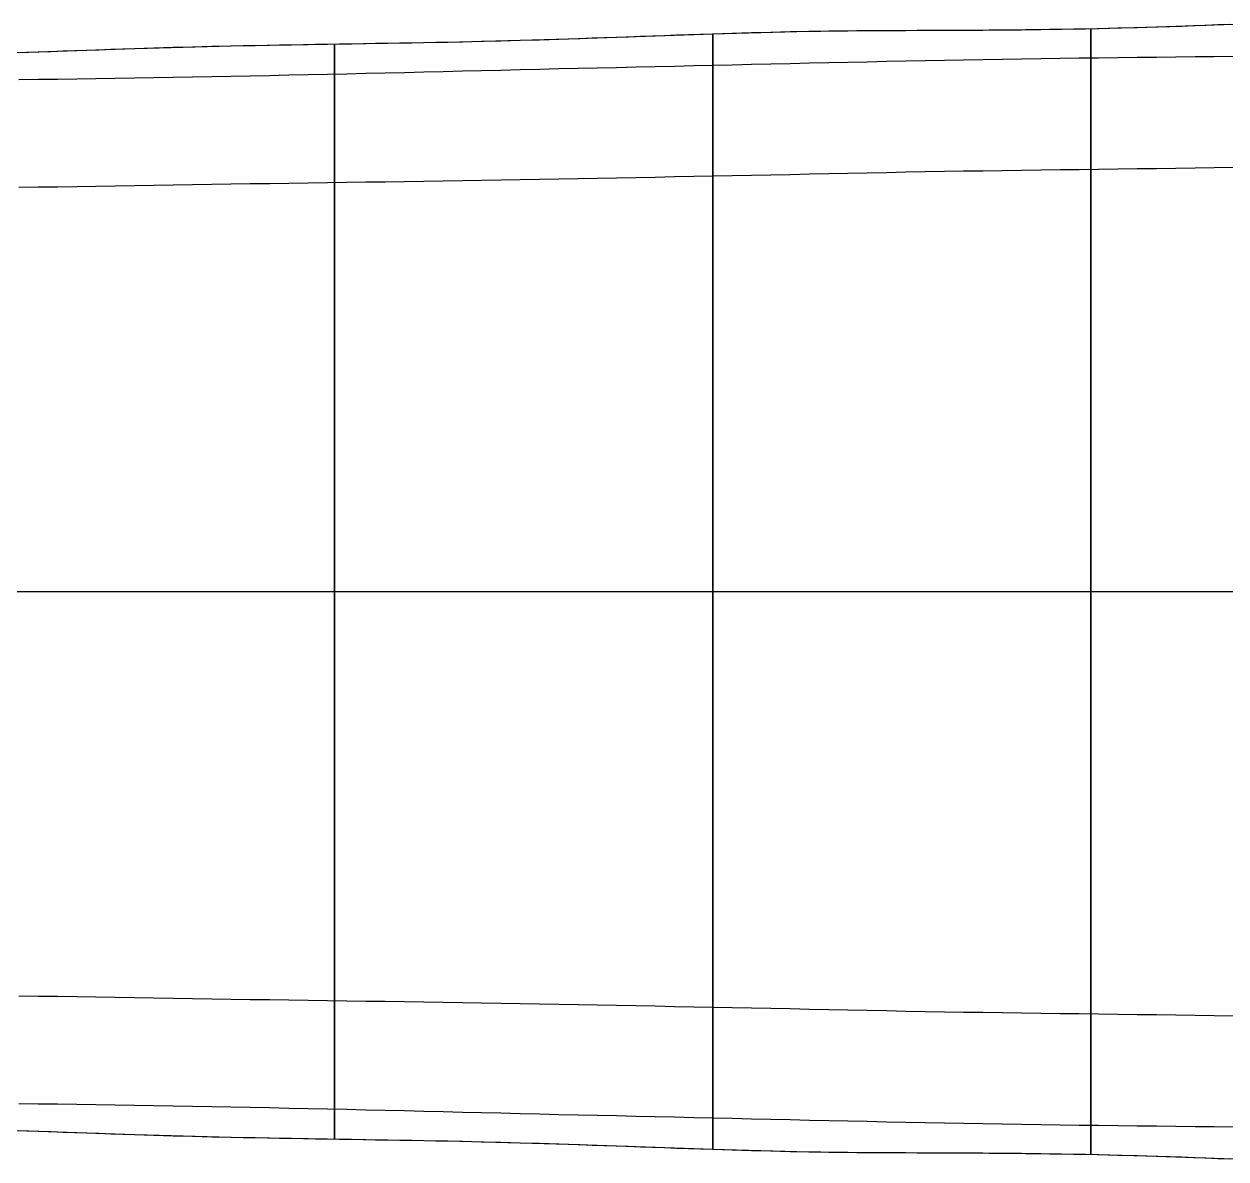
# Model space of a CAD drawing. Header units: millimetres. Extents: x 0 to 1780, y 0 to 425.
# Drawn here: x 445 to 890, y 2.4 to 422.6 of the extents above; entities that cross this region are included whole.
import ezdxf

# ---------------------------------------------------------------- set-up
doc = ezdxf.new("R2010")
doc.units = ezdxf.units.MM
for name, color, linetype in [('HULL_LONGITUDINAL_LINES', 7, 'Continuous'), ('HULL_SHEER', 3, 'Continuous'), ('HULL_STATION_LINES', 8, 'Continuous'), ('HULL_WATERLINES', 4, 'Continuous'), ('REFERENCE_CENTERLINE', 6, 'Continuous')]:
    doc.layers.add(name, color=color, linetype=linetype)

msp = doc.modelspace()

# ---------------------------------------------------------------- linework, layer by layer
at = {"layer": 'HULL_LONGITUDINAL_LINES'}
for points in [[(443.09, 412.1, 89.73), (450.23, 412.35, 89.73), (457.37, 412.6, 89.73), (464.51, 412.85, 89.73), (471.64, 413.11, 89.73), (478.78, 413.36, 89.73), (485.92, 413.6, 89.73), (493.06, 413.82, 89.73), (500.2, 414.03, 89.73), (507.34, 414.23, 89.73), (514.48, 414.4, 89.73), (521.61, 414.56, 89.73), (528.75, 414.7, 89.73), (535.89, 414.84, 89.73), (543.03, 414.97, 89.73), (550.17, 415.09, 89.73), (557.31, 415.21, 89.73), (564.45, 415.33, 89.73), (571.58, 415.45, 89.73), (578.72, 415.57, 89.73), (585.86, 415.69, 89.73), (593, 415.82, 89.73), (600.14, 415.95, 89.73), (607.28, 416.1, 89.73), (614.42, 416.26, 89.73), (621.55, 416.44, 89.73), (628.69, 416.63, 89.73), (635.83, 416.85, 89.73), (642.97, 417.07, 89.73), (650.11, 417.31, 89.73), (657.25, 417.56, 89.73), (664.39, 417.81, 89.73), (671.52, 418.06, 89.73), (678.66, 418.31, 89.73), (685.8, 418.56, 89.73), (692.94, 418.8, 89.73), (700.08, 419.04, 89.73), (707.22, 419.26, 89.73), (714.36, 419.47, 89.73), (721.49, 419.66, 89.73), (728.63, 419.83, 89.73), (735.77, 419.97, 89.73), (742.91, 420.08, 89.73), (750.05, 420.18, 89.73), (757.19, 420.25, 89.73), (764.33, 420.29, 89.73), (771.46, 420.31, 89.73), (778.6, 420.34, 89.73), (785.74, 420.37, 89.73), (792.88, 420.39, 89.73), (800.02, 420.42, 89.73), (807.16, 420.48, 89.73), (814.3, 420.56, 89.73), (821.43, 420.66, 89.73), (828.57, 420.77, 89.72), (835.71, 420.88, 89.72), (842.85, 421.02, 89.71), (849.99, 421.18, 89.71), (857.13, 421.37, 89.69), (864.27, 421.6, 89.68), (871.4, 421.84, 89.67), (878.54, 422.11, 89.66), (885.68, 422.4, 89.65), (892.82, 422.65, 89.64)], [(443.09, 412.1, 139.49), (450.23, 412.35, 139.49), (457.37, 412.6, 139.49), (464.51, 412.85, 139.49), (471.64, 413.11, 139.49), (478.78, 413.36, 139.49), (485.92, 413.6, 139.49), (493.06, 413.82, 139.49), (500.2, 414.03, 139.49), (507.34, 414.23, 139.49), (514.48, 414.4, 139.49), (521.61, 414.56, 139.49), (528.75, 414.7, 139.49), (535.89, 414.84, 139.49), (543.03, 414.97, 139.49), (550.17, 415.09, 139.49), (557.31, 415.21, 139.49), (564.45, 415.33, 139.49), (571.58, 415.45, 139.49), (578.72, 415.57, 139.49), (585.86, 415.69, 139.49), (593, 415.82, 139.49), (600.14, 415.95, 139.49), (607.28, 416.1, 139.49), (614.42, 416.26, 139.49), (621.55, 416.44, 139.49), (628.69, 416.63, 139.49), (635.83, 416.85, 139.49), (642.97, 417.07, 139.49), (650.11, 417.31, 139.49), (657.25, 417.56, 139.49), (664.39, 417.81, 139.49), (671.52, 418.06, 139.49), (678.66, 418.31, 139.49), (685.8, 418.56, 139.49), (692.94, 418.8, 139.49), (700.08, 419.04, 139.49), (707.22, 419.26, 139.49), (714.36, 419.47, 139.49), (721.49, 419.66, 139.49), (728.63, 419.83, 139.49), (735.77, 419.97, 139.49), (742.91, 420.08, 139.49), (750.05, 420.18, 139.49), (757.19, 420.25, 139.49), (764.33, 420.29, 139.49), (771.46, 420.31, 139.49), (778.6, 420.34, 139.49), (785.74, 420.37, 139.49), (792.88, 420.39, 139.49), (800.02, 420.42, 139.49), (807.16, 420.48, 139.49), (814.3, 420.56, 139.49), (821.43, 420.66, 139.48), (828.57, 420.77, 139.48), (835.71, 420.88, 139.48), (842.85, 421.02, 139.48), (849.99, 421.18, 139.47), (857.13, 421.37, 139.47), (864.27, 421.6, 139.46), (871.4, 421.84, 139.45), (878.54, 422.11, 139.45), (885.68, 422.4, 139.44), (892.82, 422.65, 139.44)], [(443.09, 412.1, 189.24), (450.23, 412.35, 189.24), (457.37, 412.6, 189.24), (464.51, 412.85, 189.24), (471.64, 413.11, 189.24), (478.78, 413.36, 189.24), (485.92, 413.6, 189.24), (493.06, 413.82, 189.24), (500.2, 414.03, 189.24), (507.34, 414.23, 189.24), (514.48, 414.4, 189.24), (521.61, 414.56, 189.24), (528.75, 414.7, 189.24), (535.89, 414.84, 189.24), (543.03, 414.97, 189.24), (550.17, 415.09, 189.24), (557.31, 415.21, 189.24), (564.45, 415.33, 189.24), (571.58, 415.45, 189.24), (578.72, 415.57, 189.24), (585.86, 415.69, 189.24), (593, 415.82, 189.24), (600.14, 415.95, 189.24), (607.28, 416.1, 189.24), (614.42, 416.26, 189.24), (621.55, 416.44, 189.24), (628.69, 416.63, 189.24), (635.83, 416.85, 189.24), (642.97, 417.07, 189.24), (650.11, 417.31, 189.24), (657.25, 417.56, 189.24), (664.39, 417.81, 189.24), (671.52, 418.06, 189.24), (678.66, 418.31, 189.24), (685.8, 418.56, 189.24), (692.94, 418.8, 189.24), (700.08, 419.04, 189.24), (707.22, 419.26, 189.24), (714.36, 419.47, 189.24), (721.49, 419.66, 189.24), (728.63, 419.83, 189.24), (735.77, 419.97, 189.24), (742.91, 420.08, 189.24), (750.05, 420.18, 189.24), (757.19, 420.25, 189.24), (764.33, 420.29, 189.24), (771.46, 420.31, 189.24), (778.6, 420.34, 189.24), (785.74, 420.37, 189.24), (792.88, 420.39, 189.24), (800.02, 420.42, 189.24), (807.16, 420.48, 189.24), (814.3, 420.56, 189.24), (821.43, 420.66, 189.24), (828.57, 420.77, 189.24), (835.71, 420.88, 189.24), (842.85, 421.02, 189.24), (849.99, 421.18, 189.24), (857.13, 421.37, 189.24), (864.27, 421.6, 189.24), (871.4, 421.84, 189.24), (878.54, 422.11, 189.24), (885.68, 422.4, 189.24), (892.82, 422.65, 189.24)], [(443.09, 402.09, 49.93), (450.23, 402.18, 49.93), (457.37, 402.28, 49.93), (464.51, 402.39, 49.93), (471.64, 402.5, 49.93), (478.78, 402.62, 49.93), (485.92, 402.74, 49.93), (493.06, 402.86, 49.93), (500.2, 402.99, 49.93), (507.34, 403.11, 49.93), (514.48, 403.24, 49.93), (521.61, 403.37, 49.93), (528.75, 403.5, 49.93), (535.89, 403.64, 49.93), (543.03, 403.78, 49.93), (550.17, 403.93, 49.93), (557.31, 404.09, 49.93), (564.45, 404.25, 49.93), (571.58, 404.41, 49.93), (578.72, 404.58, 49.93), (585.86, 404.75, 49.93), (593, 404.92, 49.93), (600.14, 405.1, 49.93), (607.28, 405.27, 49.93), (614.42, 405.44, 49.93), (621.55, 405.61, 49.93), (628.69, 405.78, 49.93), (635.83, 405.95, 49.93), (642.97, 406.12, 49.93), (650.11, 406.28, 49.93), (657.25, 406.44, 49.93), (664.39, 406.6, 49.93), (671.52, 406.76, 49.93), (678.66, 406.92, 49.93), (685.8, 407.08, 49.93), (692.94, 407.24, 49.93), (700.08, 407.4, 49.93), (707.22, 407.57, 49.93), (714.36, 407.73, 49.93), (721.49, 407.9, 49.93), (728.63, 408.07, 49.93), (735.77, 408.23, 49.93), (742.91, 408.39, 49.93), (750.05, 408.55, 49.93), (757.19, 408.71, 49.93), (764.33, 408.86, 49.93), (771.46, 409, 49.93), (778.6, 409.14, 49.93), (785.74, 409.27, 49.93), (792.88, 409.4, 49.93), (800.02, 409.52, 49.93), (807.16, 409.64, 49.93), (814.3, 409.75, 49.92), (821.43, 409.86, 49.92), (828.57, 409.97, 49.91), (835.71, 410.07, 49.91), (842.85, 410.17, 49.9), (849.99, 410.26, 49.89), (857.13, 410.35, 49.88), (864.27, 410.43, 49.86), (871.4, 410.51, 49.84), (878.54, 410.58, 49.83), (885.68, 410.65, 49.81), (892.82, 410.73, 49.81)], [(443.09, 362.21, 20.08), (450.23, 362.3, 20.08), (457.37, 362.4, 20.08), (464.51, 362.5, 20.08), (471.64, 362.6, 20.08), (478.78, 362.72, 20.08), (485.92, 362.83, 20.08), (493.06, 362.95, 20.08), (500.2, 363.07, 20.08), (507.34, 363.19, 20.08), (514.48, 363.31, 20.08), (521.61, 363.42, 20.08), (528.75, 363.54, 20.08), (535.89, 363.65, 20.08), (543.03, 363.75, 20.08), (550.17, 363.85, 20.08), (557.31, 363.96, 20.08), (564.45, 364.06, 20.08), (571.58, 364.16, 20.08), (578.72, 364.27, 20.08), (585.86, 364.38, 20.08), (593, 364.49, 20.08), (600.14, 364.6, 20.08), (607.28, 364.72, 20.08), (614.42, 364.84, 20.08), (621.55, 364.97, 20.08), (628.69, 365.09, 20.08), (635.83, 365.22, 20.08), (642.97, 365.35, 20.08), (650.11, 365.48, 20.08), (657.25, 365.6, 20.08), (664.39, 365.73, 20.08), (671.52, 365.86, 20.08), (678.66, 365.99, 20.08), (685.8, 366.13, 20.08), (692.94, 366.26, 20.08), (700.08, 366.4, 20.08), (707.22, 366.54, 20.08), (714.36, 366.69, 20.08), (721.49, 366.83, 20.08), (728.63, 366.98, 20.08), (735.77, 367.13, 20.08), (742.91, 367.28, 20.08), (750.05, 367.43, 20.08), (757.19, 367.57, 20.08), (764.33, 367.71, 20.08), (771.46, 367.86, 20.08), (778.6, 367.99, 20.08), (785.74, 368.11, 20.08), (792.88, 368.23, 20.08), (800.02, 368.34, 20.08), (807.16, 368.44, 20.07), (814.3, 368.55, 20.07), (821.43, 368.64, 20.06), (828.57, 368.74, 20.06), (835.71, 368.83, 20.05), (842.85, 368.92, 20.04), (849.99, 369.01, 20.03), (857.13, 369.09, 20.01), (864.27, 369.17, 19.99), (871.4, 369.25, 19.97), (878.54, 369.35, 19.95), (885.68, 369.46, 19.94), (892.82, 369.59, 19.93)], [(443.09, 62.79, 20.08), (450.23, 62.7, 20.08), (457.37, 62.6, 20.08), (464.51, 62.5, 20.08), (471.64, 62.4, 20.08), (478.78, 62.28, 20.08), (485.92, 62.17, 20.08), (493.06, 62.05, 20.08), (500.2, 61.93, 20.08), (507.34, 61.81, 20.08), (514.48, 61.69, 20.08), (521.61, 61.58, 20.08), (528.75, 61.46, 20.08), (535.89, 61.35, 20.08), (543.03, 61.25, 20.08), (550.17, 61.15, 20.08), (557.31, 61.04, 20.08), (564.45, 60.94, 20.08), (571.58, 60.84, 20.08), (578.72, 60.73, 20.08), (585.86, 60.62, 20.08), (593, 60.51, 20.08), (600.14, 60.4, 20.08), (607.28, 60.28, 20.08), (614.42, 60.16, 20.08), (621.55, 60.03, 20.08), (628.69, 59.91, 20.08), (635.83, 59.78, 20.08), (642.97, 59.65, 20.08), (650.11, 59.52, 20.08), (657.25, 59.4, 20.08), (664.39, 59.27, 20.08), (671.52, 59.14, 20.08), (678.66, 59.01, 20.08), (685.8, 58.87, 20.08), (692.94, 58.74, 20.08), (700.08, 58.6, 20.08), (707.22, 58.46, 20.08), (714.36, 58.31, 20.08), (721.49, 58.17, 20.08), (728.63, 58.02, 20.08), (735.77, 57.87, 20.08), (742.91, 57.72, 20.08), (750.05, 57.57, 20.08), (757.19, 57.43, 20.08), (764.33, 57.29, 20.08), (771.46, 57.14, 20.08), (778.6, 57.01, 20.08), (785.74, 56.89, 20.08), (792.88, 56.77, 20.08), (800.02, 56.66, 20.08), (807.16, 56.56, 20.07), (814.3, 56.45, 20.07), (821.43, 56.36, 20.06), (828.57, 56.26, 20.06), (835.71, 56.17, 20.05), (842.85, 56.08, 20.04), (849.99, 55.99, 20.03), (857.13, 55.91, 20.01), (864.27, 55.83, 19.99), (871.4, 55.75, 19.97), (878.54, 55.65, 19.95), (885.68, 55.54, 19.94), (892.82, 55.41, 19.93)], [(443.09, 22.91, 49.93), (450.23, 22.82, 49.93), (457.37, 22.72, 49.93), (464.51, 22.61, 49.93), (471.64, 22.5, 49.93), (478.78, 22.38, 49.93), (485.92, 22.26, 49.93), (493.06, 22.14, 49.93), (500.2, 22.01, 49.93), (507.34, 21.89, 49.93), (514.48, 21.76, 49.93), (521.61, 21.63, 49.93), (528.75, 21.5, 49.93), (535.89, 21.36, 49.93), (543.03, 21.22, 49.93), (550.17, 21.07, 49.93), (557.31, 20.91, 49.93), (564.45, 20.75, 49.93), (571.58, 20.59, 49.93), (578.72, 20.42, 49.93), (585.86, 20.25, 49.93), (593, 20.08, 49.93), (600.14, 19.9, 49.93), (607.28, 19.73, 49.93), (614.42, 19.56, 49.93), (621.55, 19.39, 49.93), (628.69, 19.22, 49.93), (635.83, 19.05, 49.93), (642.97, 18.88, 49.93), (650.11, 18.72, 49.93), (657.25, 18.56, 49.93), (664.39, 18.4, 49.93), (671.52, 18.24, 49.93), (678.66, 18.08, 49.93), (685.8, 17.92, 49.93), (692.94, 17.76, 49.93), (700.08, 17.6, 49.93), (707.22, 17.43, 49.93), (714.36, 17.27, 49.93), (721.49, 17.1, 49.93), (728.63, 16.93, 49.93), (735.77, 16.77, 49.93), (742.91, 16.61, 49.93), (750.05, 16.45, 49.93), (757.19, 16.29, 49.93), (764.33, 16.14, 49.93), (771.46, 16, 49.93), (778.6, 15.86, 49.93), (785.74, 15.73, 49.93), (792.88, 15.6, 49.93), (800.02, 15.48, 49.93), (807.16, 15.36, 49.93), (814.3, 15.25, 49.92), (821.43, 15.14, 49.92), (828.57, 15.03, 49.91), (835.71, 14.93, 49.91), (842.85, 14.83, 49.9), (849.99, 14.74, 49.89), (857.13, 14.65, 49.88), (864.27, 14.57, 49.86), (871.4, 14.49, 49.84), (878.54, 14.42, 49.83), (885.68, 14.35, 49.81), (892.82, 14.27, 49.81)], [(443.09, 12.9, 89.73), (450.23, 12.65, 89.73), (457.37, 12.4, 89.73), (464.51, 12.15, 89.73), (471.64, 11.89, 89.73), (478.78, 11.64, 89.73), (485.92, 11.4, 89.73), (493.06, 11.18, 89.73), (500.2, 10.97, 89.73), (507.34, 10.77, 89.73), (514.48, 10.6, 89.73), (521.61, 10.44, 89.73), (528.75, 10.3, 89.73), (535.89, 10.16, 89.73), (543.03, 10.03, 89.73), (550.17, 9.91, 89.73), (557.31, 9.79, 89.73), (564.45, 9.67, 89.73), (571.58, 9.55, 89.73), (578.72, 9.43, 89.73), (585.86, 9.31, 89.73), (593, 9.18, 89.73), (600.14, 9.05, 89.73), (607.28, 8.9, 89.73), (614.42, 8.74, 89.73), (621.55, 8.56, 89.73), (628.69, 8.37, 89.73), (635.83, 8.15, 89.73), (642.97, 7.93, 89.73), (650.11, 7.69, 89.73), (657.25, 7.44, 89.73), (664.39, 7.19, 89.73), (671.52, 6.94, 89.73), (678.66, 6.69, 89.73), (685.8, 6.44, 89.73), (692.94, 6.2, 89.73), (700.08, 5.96, 89.73), (707.22, 5.74, 89.73), (714.36, 5.53, 89.73), (721.49, 5.34, 89.73), (728.63, 5.17, 89.73), (735.77, 5.03, 89.73), (742.91, 4.92, 89.73), (750.05, 4.82, 89.73), (757.19, 4.75, 89.73), (764.33, 4.71, 89.73), (771.46, 4.69, 89.73), (778.6, 4.66, 89.73), (785.74, 4.63, 89.73), (792.88, 4.61, 89.73), (800.02, 4.58, 89.73), (807.16, 4.52, 89.73), (814.3, 4.44, 89.73), (821.43, 4.34, 89.73), (828.57, 4.23, 89.72), (835.71, 4.12, 89.72), (842.85, 3.98, 89.71), (849.99, 3.82, 89.71), (857.13, 3.63, 89.69), (864.27, 3.4, 89.68), (871.4, 3.16, 89.67), (878.54, 2.89, 89.66), (885.68, 2.6, 89.65), (892.82, 2.35, 89.64)], [(443.09, 12.9, 139.49), (450.23, 12.65, 139.49), (457.37, 12.4, 139.49), (464.51, 12.15, 139.49), (471.64, 11.89, 139.49), (478.78, 11.64, 139.49), (485.92, 11.4, 139.49), (493.06, 11.18, 139.49), (500.2, 10.97, 139.49), (507.34, 10.77, 139.49), (514.48, 10.6, 139.49), (521.61, 10.44, 139.49), (528.75, 10.3, 139.49), (535.89, 10.16, 139.49), (543.03, 10.03, 139.49), (550.17, 9.91, 139.49), (557.31, 9.79, 139.49), (564.45, 9.67, 139.49), (571.58, 9.55, 139.49), (578.72, 9.43, 139.49), (585.86, 9.31, 139.49), (593, 9.18, 139.49), (600.14, 9.05, 139.49), (607.28, 8.9, 139.49), (614.42, 8.74, 139.49), (621.55, 8.56, 139.49), (628.69, 8.37, 139.49), (635.83, 8.15, 139.49), (642.97, 7.93, 139.49), (650.11, 7.69, 139.49), (657.25, 7.44, 139.49), (664.39, 7.19, 139.49), (671.52, 6.94, 139.49), (678.66, 6.69, 139.49), (685.8, 6.44, 139.49), (692.94, 6.2, 139.49), (700.08, 5.96, 139.49), (707.22, 5.74, 139.49), (714.36, 5.53, 139.49), (721.49, 5.34, 139.49), (728.63, 5.17, 139.49), (735.77, 5.03, 139.49), (742.91, 4.92, 139.49), (750.05, 4.82, 139.49), (757.19, 4.75, 139.49), (764.33, 4.71, 139.49), (771.46, 4.69, 139.49), (778.6, 4.66, 139.49), (785.74, 4.63, 139.49), (792.88, 4.61, 139.49), (800.02, 4.58, 139.49), (807.16, 4.52, 139.49), (814.3, 4.44, 139.49), (821.43, 4.34, 139.48), (828.57, 4.23, 139.48), (835.71, 4.12, 139.48), (842.85, 3.98, 139.48), (849.99, 3.82, 139.47), (857.13, 3.63, 139.47), (864.27, 3.4, 139.46), (871.4, 3.16, 139.45), (878.54, 2.89, 139.45), (885.68, 2.6, 139.44), (892.82, 2.35, 139.44)], [(443.09, 12.9, 189.24), (450.23, 12.65, 189.24), (457.37, 12.4, 189.24), (464.51, 12.15, 189.24), (471.64, 11.89, 189.24), (478.78, 11.64, 189.24), (485.92, 11.4, 189.24), (493.06, 11.18, 189.24), (500.2, 10.97, 189.24), (507.34, 10.77, 189.24), (514.48, 10.6, 189.24), (521.61, 10.44, 189.24), (528.75, 10.3, 189.24), (535.89, 10.16, 189.24), (543.03, 10.03, 189.24), (550.17, 9.91, 189.24), (557.31, 9.79, 189.24), (564.45, 9.67, 189.24), (571.58, 9.55, 189.24), (578.72, 9.43, 189.24), (585.86, 9.31, 189.24), (593, 9.18, 189.24), (600.14, 9.05, 189.24), (607.28, 8.9, 189.24), (614.42, 8.74, 189.24), (621.55, 8.56, 189.24), (628.69, 8.37, 189.24), (635.83, 8.15, 189.24), (642.97, 7.93, 189.24), (650.11, 7.69, 189.24), (657.25, 7.44, 189.24), (664.39, 7.19, 189.24), (671.52, 6.94, 189.24), (678.66, 6.69, 189.24), (685.8, 6.44, 189.24), (692.94, 6.2, 189.24), (700.08, 5.96, 189.24), (707.22, 5.74, 189.24), (714.36, 5.53, 189.24), (721.49, 5.34, 189.24), (728.63, 5.17, 189.24), (735.77, 5.03, 189.24), (742.91, 4.92, 189.24), (750.05, 4.82, 189.24), (757.19, 4.75, 189.24), (764.33, 4.71, 189.24), (771.46, 4.69, 189.24), (778.6, 4.66, 189.24), (785.74, 4.63, 189.24), (792.88, 4.61, 189.24), (800.02, 4.58, 189.24), (807.16, 4.52, 189.24), (814.3, 4.44, 189.24), (821.43, 4.34, 189.24), (828.57, 4.23, 189.24), (835.71, 4.12, 189.24), (842.85, 3.98, 189.24), (849.99, 3.82, 189.24), (857.13, 3.63, 189.24), (864.27, 3.4, 189.24), (871.4, 3.16, 189.24), (878.54, 2.89, 189.24), (885.68, 2.6, 189.24), (892.82, 2.35, 189.24)]]:
    msp.add_polyline3d(points, dxfattribs=at)
at = {"layer": 'HULL_SHEER'}
for points in [[(443.09, 412.1, 199.19), (450.23, 412.35, 199.19), (457.37, 412.6, 199.19), (464.51, 412.85, 199.19), (471.64, 413.11, 199.19), (478.78, 413.36, 199.19), (485.92, 413.6, 199.19), (493.06, 413.82, 199.19), (500.2, 414.03, 199.19), (507.34, 414.23, 199.19), (514.48, 414.4, 199.19), (521.61, 414.56, 199.19), (528.75, 414.7, 199.19), (535.89, 414.84, 199.19), (543.03, 414.97, 199.19), (550.17, 415.09, 199.19), (557.31, 415.21, 199.19), (564.45, 415.33, 199.19), (571.58, 415.45, 199.19), (578.72, 415.57, 199.19), (585.86, 415.69, 199.19), (593, 415.82, 199.19), (600.14, 415.95, 199.19), (607.28, 416.1, 199.19), (614.42, 416.26, 199.19), (621.55, 416.44, 199.19), (628.69, 416.63, 199.19), (635.83, 416.85, 199.19), (642.97, 417.07, 199.19), (650.11, 417.31, 199.19), (657.25, 417.56, 199.19), (664.39, 417.81, 199.19), (671.52, 418.06, 199.19), (678.66, 418.31, 199.19), (685.8, 418.56, 199.19), (692.94, 418.8, 199.19), (700.08, 419.04, 199.19), (707.22, 419.26, 199.19), (714.36, 419.47, 199.19), (721.49, 419.66, 199.19), (728.63, 419.83, 199.19), (735.77, 419.97, 199.19), (742.91, 420.08, 199.19), (750.05, 420.18, 199.19), (757.19, 420.25, 199.19), (764.33, 420.29, 199.19), (771.46, 420.31, 199.19), (778.6, 420.34, 199.19), (785.74, 420.37, 199.19), (792.88, 420.39, 199.19), (800.02, 420.42, 199.19), (807.16, 420.48, 199.19), (814.3, 420.56, 199.19), (821.43, 420.66, 199.19), (828.57, 420.77, 199.19), (835.71, 420.88, 199.19), (842.85, 421.02, 199.19), (849.99, 421.18, 199.19), (857.13, 421.37, 199.19), (864.27, 421.6, 199.19), (871.4, 421.84, 199.19), (878.54, 422.11, 199.19), (885.68, 422.4, 199.19), (892.82, 422.65, 199.19)], [(443.09, 12.9, 199.19), (450.23, 12.65, 199.19), (457.37, 12.4, 199.19), (464.51, 12.15, 199.19), (471.64, 11.89, 199.19), (478.78, 11.64, 199.19), (485.92, 11.4, 199.19), (493.06, 11.18, 199.19), (500.2, 10.97, 199.19), (507.34, 10.77, 199.19), (514.48, 10.6, 199.19), (521.61, 10.44, 199.19), (528.75, 10.3, 199.19), (535.89, 10.16, 199.19), (543.03, 10.03, 199.19), (550.17, 9.91, 199.19), (557.31, 9.79, 199.19), (564.45, 9.67, 199.19), (571.58, 9.55, 199.19), (578.72, 9.43, 199.19), (585.86, 9.31, 199.19), (593, 9.18, 199.19), (600.14, 9.05, 199.19), (607.28, 8.9, 199.19), (614.42, 8.74, 199.19), (621.55, 8.56, 199.19), (628.69, 8.37, 199.19), (635.83, 8.15, 199.19), (642.97, 7.93, 199.19), (650.11, 7.69, 199.19), (657.25, 7.44, 199.19), (664.39, 7.19, 199.19), (671.52, 6.94, 199.19), (678.66, 6.69, 199.19), (685.8, 6.44, 199.19), (692.94, 6.2, 199.19), (700.08, 5.96, 199.19), (707.22, 5.74, 199.19), (714.36, 5.53, 199.19), (721.49, 5.34, 199.19), (728.63, 5.17, 199.19), (735.77, 5.03, 199.19), (742.91, 4.92, 199.19), (750.05, 4.82, 199.19), (757.19, 4.75, 199.19), (764.33, 4.71, 199.19), (771.46, 4.69, 199.19), (778.6, 4.66, 199.19), (785.74, 4.63, 199.19), (792.88, 4.61, 199.19), (800.02, 4.58, 199.19), (807.16, 4.52, 199.19), (814.3, 4.44, 199.19), (821.43, 4.34, 199.19), (828.57, 4.23, 199.19), (835.71, 4.12, 199.19), (842.85, 3.98, 199.19), (849.99, 3.82, 199.19), (857.13, 3.63, 199.19), (864.27, 3.4, 199.19), (871.4, 3.16, 199.19), (878.54, 2.89, 199.19), (885.68, 2.6, 199.19), (892.82, 2.35, 199.19)]]:
    msp.add_polyline3d(points, dxfattribs=at)
at = {"layer": 'HULL_STATION_LINES'}
for points in [[(700, 212.59, 0.18), (700, 301.89, 4.8), (700, 325.15, 9.43), (700, 345.66, 14.06), (700, 362.97, 18.69), (700, 374.41, 23.32), (700, 382.38, 27.95), (700, 389.48, 32.57), (700, 395.36, 37.2), (700, 400.22, 41.83), (700, 404.49, 46.46), (700, 408.37, 51.09), (700, 412.03, 55.72), (700, 415.78, 60.34), (700, 419.04, 64.97), (700, 419.04, 69.6), (700, 419.04, 74.23), (700, 419.04, 78.86), (700, 419.04, 83.49), (700, 419.04, 88.11), (700, 419.04, 92.74), (700, 419.04, 97.37), (700, 419.04, 102), (700, 419.04, 106.63), (700, 419.04, 111.26), (700, 419.04, 115.88), (700, 419.04, 120.51), (700, 419.04, 125.14), (700, 419.04, 129.77), (700, 419.04, 134.4), (700, 419.04, 139.03), (700, 419.04, 143.65), (700, 419.04, 148.28), (700, 419.04, 152.91), (700, 419.04, 157.54), (700, 419.04, 162.17), (700, 419.04, 166.8), (700, 419.04, 171.42), (700, 419.04, 176.05), (700, 419.04, 180.68), (700, 419.04, 185.31), (700, 419.04, 189.94), (700, 419.04, 194.57), (700, 419.04, 199.19), (700, 5.96, 199.19), (700, 5.96, 194.57), (700, 5.96, 189.94), (700, 5.96, 185.31), (700, 5.96, 180.68), (700, 5.96, 176.05), (700, 5.96, 171.42), (700, 5.96, 166.8), (700, 5.96, 162.17), (700, 5.96, 157.54), (700, 5.96, 152.91), (700, 5.96, 148.28), (700, 5.96, 143.65), (700, 5.96, 139.03), (700, 5.96, 134.4), (700, 5.96, 129.77), (700, 5.96, 125.14), (700, 5.96, 120.51), (700, 5.96, 115.88), (700, 5.96, 111.26), (700, 5.96, 106.63), (700, 5.96, 102), (700, 5.96, 97.37), (700, 5.96, 92.74), (700, 5.96, 88.11), (700, 5.96, 83.49), (700, 5.96, 78.86), (700, 5.96, 74.23), (700, 5.96, 69.6), (700, 5.96, 64.97), (700, 9.22, 60.34), (700, 12.97, 55.72), (700, 16.63, 51.09), (700, 20.51, 46.46), (700, 24.78, 41.83), (700, 29.64, 37.2), (700, 35.52, 32.57), (700, 42.62, 27.95), (700, 50.59, 23.32), (700, 62.03, 18.69), (700, 79.34, 14.06), (700, 99.85, 9.43), (700, 123.11, 4.8), (700, 212.41, 0.18)], [(840, 212.58, 0.14), (840, 304.77, 4.77), (840, 326.86, 9.4), (840, 345.98, 14.03), (840, 365.74, 18.66), (840, 376.22, 23.29), (840, 385.13, 27.92), (840, 392.56, 32.54), (840, 398.24, 37.17), (840, 403.01, 41.8), (840, 407.25, 46.43), (840, 411.1, 51.06), (840, 414.78, 55.69), (840, 418.84, 60.32), (840, 420.96, 64.95), (840, 420.96, 69.58), (840, 420.96, 74.21), (840, 420.96, 78.84), (840, 420.96, 83.47), (840, 420.96, 88.09), (840, 420.96, 92.72), (840, 420.96, 97.35), (840, 420.96, 101.98), (840, 420.96, 106.61), (840, 420.96, 111.24), (840, 420.96, 115.87), (840, 420.96, 120.5), (840, 420.96, 125.13), (840, 420.96, 129.76), (840, 420.96, 134.39), (840, 420.96, 139.02), (840, 420.96, 143.64), (840, 420.96, 148.27), (840, 420.96, 152.9), (840, 420.96, 157.53), (840, 420.96, 162.16), (840, 420.96, 166.79), (840, 420.96, 171.42), (840, 420.96, 176.05), (840, 420.96, 180.68), (840, 420.96, 185.31), (840, 420.96, 189.94), (840, 420.96, 194.57), (840, 420.96, 199.19), (840, 4.04, 199.19), (840, 4.04, 194.57), (840, 4.04, 189.94), (840, 4.04, 185.31), (840, 4.04, 180.68), (840, 4.04, 176.05), (840, 4.04, 171.42), (840, 4.04, 166.79), (840, 4.04, 162.16), (840, 4.04, 157.53), (840, 4.04, 152.9), (840, 4.04, 148.27), (840, 4.04, 143.64), (840, 4.04, 139.02), (840, 4.04, 134.39), (840, 4.04, 129.76), (840, 4.04, 125.13), (840, 4.04, 120.5), (840, 4.04, 115.87), (840, 4.04, 111.24), (840, 4.04, 106.61), (840, 4.04, 101.98), (840, 4.04, 97.35), (840, 4.04, 92.72), (840, 4.04, 88.09), (840, 4.04, 83.47), (840, 4.04, 78.84), (840, 4.04, 74.21), (840, 4.04, 69.58), (840, 4.04, 64.95), (840, 6.16, 60.32), (840, 10.22, 55.69), (840, 13.9, 51.06), (840, 17.75, 46.43), (840, 21.99, 41.8), (840, 26.76, 37.17), (840, 32.44, 32.54), (840, 39.87, 27.92), (840, 48.78, 23.29), (840, 59.26, 18.66), (840, 79.02, 14.03), (840, 98.14, 9.4), (840, 120.23, 4.77), (840, 212.42, 0.14)], [(560, 212.59, 0.18), (560, 301.78, 4.8), (560, 321.4, 9.43), (560, 342.94, 14.06), (560, 360.96, 18.69), (560, 371.07, 23.32), (560, 379.99, 27.95), (560, 387.21, 32.57), (560, 392.59, 37.2), (560, 397.16, 41.83), (560, 401.29, 46.46), (560, 405.1, 51.09), (560, 408.71, 55.72), (560, 412.51, 60.34), (560, 415.26, 64.97), (560, 415.26, 69.6), (560, 415.26, 74.23), (560, 415.26, 78.86), (560, 415.26, 83.49), (560, 415.26, 88.11), (560, 415.26, 92.74), (560, 415.26, 97.37), (560, 415.26, 102), (560, 415.26, 106.63), (560, 415.26, 111.26), (560, 415.26, 115.88), (560, 415.26, 120.51), (560, 415.26, 125.14), (560, 415.26, 129.77), (560, 415.26, 134.4), (560, 415.26, 139.03), (560, 415.26, 143.65), (560, 415.26, 148.28), (560, 415.26, 152.91), (560, 415.26, 157.54), (560, 415.26, 162.17), (560, 415.26, 166.8), (560, 415.26, 171.42), (560, 415.26, 176.05), (560, 415.26, 180.68), (560, 415.26, 185.31), (560, 415.26, 189.94), (560, 415.26, 194.57), (560, 415.26, 199.19), (560, 9.74, 199.19), (560, 9.74, 194.57), (560, 9.74, 189.94), (560, 9.74, 185.31), (560, 9.74, 180.68), (560, 9.74, 176.05), (560, 9.74, 171.42), (560, 9.74, 166.8), (560, 9.74, 162.17), (560, 9.74, 157.54), (560, 9.74, 152.91), (560, 9.74, 148.28), (560, 9.74, 143.65), (560, 9.74, 139.03), (560, 9.74, 134.4), (560, 9.74, 129.77), (560, 9.74, 125.14), (560, 9.74, 120.51), (560, 9.74, 115.88), (560, 9.74, 111.26), (560, 9.74, 106.63), (560, 9.74, 102), (560, 9.74, 97.37), (560, 9.74, 92.74), (560, 9.74, 88.11), (560, 9.74, 83.49), (560, 9.74, 78.86), (560, 9.74, 74.23), (560, 9.74, 69.6), (560, 9.74, 64.97), (560, 12.49, 60.34), (560, 16.29, 55.72), (560, 19.9, 51.09), (560, 23.71, 46.46), (560, 27.84, 41.83), (560, 32.41, 37.2), (560, 37.79, 32.57), (560, 45.01, 27.95), (560, 53.93, 23.32), (560, 64.04, 18.69), (560, 82.06, 14.06), (560, 103.6, 9.43), (560, 123.22, 4.8), (560, 212.41, 0.18)]]:
    msp.add_polyline3d(points, close=True, dxfattribs=at)
at = {"layer": 'HULL_WATERLINES'}
for points in [[(441.53, 412.05, 74), (445.99, 412.2, 74), (450.44, 412.36, 74), (454.9, 412.52, 74), (459.35, 412.67, 74), (463.81, 412.83, 74), (468.26, 412.99, 74), (472.72, 413.14, 74), (477.17, 413.3, 74), (481.63, 413.45, 74), (486.08, 413.6, 74), (490.54, 413.74, 74), (494.99, 413.88, 74), (499.45, 414.01, 74), (503.9, 414.13, 74), (508.36, 414.25, 74), (512.81, 414.36, 74), (517.27, 414.46, 74), (521.72, 414.56, 74), (526.18, 414.65, 74), (530.63, 414.74, 74), (535.09, 414.83, 74), (539.54, 414.91, 74), (544, 414.98, 74), (548.45, 415.06, 74), (552.91, 415.14, 74), (557.36, 415.21, 74), (561.82, 415.29, 74), (566.27, 415.36, 74), (570.73, 415.43, 74), (575.18, 415.51, 74), (579.64, 415.59, 74), (584.09, 415.66, 74), (588.55, 415.74, 74), (593, 415.82, 74), (597.45, 415.9, 74), (601.91, 415.99, 74), (606.36, 416.08, 74), (610.82, 416.18, 74), (615.27, 416.28, 74), (619.73, 416.39, 74), (624.18, 416.51, 74), (628.64, 416.63, 74), (633.09, 416.76, 74), (637.55, 416.9, 74), (642, 417.04, 74), (646.46, 417.19, 74), (650.91, 417.34, 74), (655.37, 417.49, 74), (659.82, 417.65, 74), (664.28, 417.81, 74), (668.73, 417.96, 74), (673.19, 418.12, 74), (677.64, 418.28, 74), (682.1, 418.44, 74), (686.55, 418.59, 74), (691.01, 418.74, 74), (695.46, 418.89, 74), (699.92, 419.03, 74), (704.37, 419.18, 74), (708.83, 419.31, 74), (713.28, 419.44, 74), (717.74, 419.56, 74), (722.19, 419.67, 74), (726.65, 419.78, 74), (731.1, 419.88, 74), (735.56, 419.96, 74), (740.01, 420.04, 74), (744.47, 420.11, 74), (748.92, 420.17, 74), (753.38, 420.22, 74), (757.83, 420.25, 74), (762.29, 420.28, 74), (766.74, 420.29, 74), (771.2, 420.31, 74), (775.65, 420.33, 74), (780.11, 420.34, 74), (784.56, 420.36, 74), (789.02, 420.38, 74), (793.47, 420.39, 74), (797.92, 420.41, 74), (802.38, 420.44, 74), (806.83, 420.47, 74), (811.29, 420.52, 74), (815.74, 420.58, 74), (820.2, 420.64, 74), (824.65, 420.71, 74), (829.11, 420.78, 74), (833.56, 420.85, 74), (838.02, 420.93, 74), (842.47, 421.01, 74), (846.93, 421.1, 74), (851.38, 421.21, 74), (855.84, 421.34, 74), (860.29, 421.47, 74), (864.75, 421.62, 74), (869.2, 421.76, 74), (873.66, 421.92, 74), (878.11, 422.1, 74), (882.57, 422.28, 74), (887.02, 422.45, 74), (891.48, 422.6, 74)], [(441.53, 412.05, 79.76), (445.99, 412.2, 79.76), (450.44, 412.36, 79.76), (454.9, 412.52, 79.76), (459.35, 412.67, 79.76), (463.81, 412.83, 79.76), (468.26, 412.99, 79.76), (472.72, 413.14, 79.76), (477.17, 413.3, 79.76), (481.63, 413.45, 79.76), (486.08, 413.6, 79.76), (490.54, 413.74, 79.76), (494.99, 413.88, 79.76), (499.45, 414.01, 79.76), (503.9, 414.13, 79.76), (508.36, 414.25, 79.76), (512.81, 414.36, 79.76), (517.27, 414.46, 79.76), (521.72, 414.56, 79.76), (526.18, 414.65, 79.76), (530.63, 414.74, 79.76), (535.09, 414.83, 79.76), (539.54, 414.91, 79.76), (544, 414.98, 79.76), (548.45, 415.06, 79.76), (552.91, 415.14, 79.76), (557.36, 415.21, 79.76), (561.82, 415.29, 79.76), (566.27, 415.36, 79.76), (570.73, 415.43, 79.76), (575.18, 415.51, 79.76), (579.64, 415.59, 79.76), (584.09, 415.66, 79.76), (588.55, 415.74, 79.76), (593, 415.82, 79.76), (597.45, 415.9, 79.76), (601.91, 415.99, 79.76), (606.36, 416.08, 79.76), (610.82, 416.18, 79.76), (615.27, 416.28, 79.76), (619.73, 416.39, 79.76), (624.18, 416.51, 79.76), (628.64, 416.63, 79.76), (633.09, 416.76, 79.76), (637.55, 416.9, 79.76), (642, 417.04, 79.76), (646.46, 417.19, 79.76), (650.91, 417.34, 79.76), (655.37, 417.49, 79.76), (659.82, 417.65, 79.76), (664.28, 417.81, 79.76), (668.73, 417.96, 79.76), (673.19, 418.12, 79.76), (677.64, 418.28, 79.76), (682.1, 418.44, 79.76), (686.55, 418.59, 79.76), (691.01, 418.74, 79.76), (695.46, 418.89, 79.76), (699.92, 419.03, 79.76), (704.37, 419.18, 79.76), (708.83, 419.31, 79.76), (713.28, 419.44, 79.76), (717.74, 419.56, 79.76), (722.19, 419.67, 79.76), (726.65, 419.78, 79.76), (731.1, 419.88, 79.76), (735.56, 419.96, 79.76), (740.01, 420.04, 79.76), (744.47, 420.11, 79.76), (748.92, 420.17, 79.76), (753.38, 420.22, 79.76), (757.83, 420.25, 79.76), (762.29, 420.28, 79.76), (766.74, 420.29, 79.76), (771.2, 420.31, 79.76), (775.65, 420.33, 79.76), (780.11, 420.34, 79.76), (784.56, 420.36, 79.76), (789.02, 420.38, 79.76), (793.47, 420.39, 79.76), (797.92, 420.41, 79.76), (802.38, 420.44, 79.76), (806.83, 420.47, 79.76), (811.29, 420.52, 79.76), (815.74, 420.58, 79.76), (820.2, 420.64, 79.76), (824.65, 420.71, 79.76), (829.11, 420.78, 79.76), (833.56, 420.85, 79.76), (838.02, 420.93, 79.76), (842.47, 421.01, 79.76), (846.93, 421.1, 79.76), (851.38, 421.21, 79.76), (855.84, 421.34, 79.76), (860.29, 421.47, 79.76), (864.75, 421.62, 79.76), (869.2, 421.76, 79.76), (873.66, 421.92, 79.76), (878.11, 422.1, 79.76), (882.57, 422.28, 79.76), (887.02, 422.45, 79.76), (891.48, 422.6, 79.76)], [(441.53, 12.95, 74), (445.99, 12.8, 74), (450.44, 12.64, 74), (454.9, 12.48, 74), (459.35, 12.33, 74), (463.81, 12.17, 74), (468.26, 12.01, 74), (472.72, 11.86, 74), (477.17, 11.7, 74), (481.63, 11.55, 74), (486.08, 11.4, 74), (490.54, 11.26, 74), (494.99, 11.12, 74), (499.45, 10.99, 74), (503.9, 10.87, 74), (508.36, 10.75, 74), (512.81, 10.64, 74), (517.27, 10.54, 74), (521.72, 10.44, 74), (526.18, 10.35, 74), (530.63, 10.26, 74), (535.09, 10.17, 74), (539.54, 10.09, 74), (544, 10.02, 74), (548.45, 9.94, 74), (552.91, 9.86, 74), (557.36, 9.79, 74), (561.82, 9.71, 74), (566.27, 9.64, 74), (570.73, 9.57, 74), (575.18, 9.49, 74), (579.64, 9.41, 74), (584.09, 9.34, 74), (588.55, 9.26, 74), (593, 9.18, 74), (597.45, 9.1, 74), (601.91, 9.01, 74), (606.36, 8.92, 74), (610.82, 8.82, 74), (615.27, 8.72, 74), (619.73, 8.61, 74), (624.18, 8.49, 74), (628.64, 8.37, 74), (633.09, 8.24, 74), (637.55, 8.1, 74), (642, 7.96, 74), (646.46, 7.81, 74), (650.91, 7.66, 74), (655.37, 7.51, 74), (659.82, 7.35, 74), (664.28, 7.19, 74), (668.73, 7.04, 74), (673.19, 6.88, 74), (677.64, 6.72, 74), (682.1, 6.56, 74), (686.55, 6.41, 74), (691.01, 6.26, 74), (695.46, 6.11, 74), (699.92, 5.97, 74), (704.37, 5.82, 74), (708.83, 5.69, 74), (713.28, 5.56, 74), (717.74, 5.44, 74), (722.19, 5.33, 74), (726.65, 5.22, 74), (731.1, 5.12, 74), (735.56, 5.04, 74), (740.01, 4.96, 74), (744.47, 4.89, 74), (748.92, 4.83, 74), (753.38, 4.78, 74), (757.83, 4.75, 74), (762.29, 4.72, 74), (766.74, 4.71, 74), (771.2, 4.69, 74), (775.65, 4.67, 74), (780.11, 4.66, 74), (784.56, 4.64, 74), (789.02, 4.62, 74), (793.47, 4.61, 74), (797.92, 4.59, 74), (802.38, 4.56, 74), (806.83, 4.53, 74), (811.29, 4.48, 74), (815.74, 4.42, 74), (820.2, 4.36, 74), (824.65, 4.29, 74), (829.11, 4.22, 74), (833.56, 4.15, 74), (838.02, 4.07, 74), (842.47, 3.99, 74), (846.93, 3.9, 74), (851.38, 3.79, 74), (855.84, 3.66, 74), (860.29, 3.53, 74), (864.75, 3.38, 74), (869.2, 3.24, 74), (873.66, 3.08, 74), (878.11, 2.9, 74), (882.57, 2.72, 74), (887.02, 2.55, 74), (891.48, 2.4, 74)], [(441.53, 12.95, 79.76), (445.99, 12.8, 79.76), (450.44, 12.64, 79.76), (454.9, 12.48, 79.76), (459.35, 12.33, 79.76), (463.81, 12.17, 79.76), (468.26, 12.01, 79.76), (472.72, 11.86, 79.76), (477.17, 11.7, 79.76), (481.63, 11.55, 79.76), (486.08, 11.4, 79.76), (490.54, 11.26, 79.76), (494.99, 11.12, 79.76), (499.45, 10.99, 79.76), (503.9, 10.87, 79.76), (508.36, 10.75, 79.76), (512.81, 10.64, 79.76), (517.27, 10.54, 79.76), (521.72, 10.44, 79.76), (526.18, 10.35, 79.76), (530.63, 10.26, 79.76), (535.09, 10.17, 79.76), (539.54, 10.09, 79.76), (544, 10.02, 79.76), (548.45, 9.94, 79.76), (552.91, 9.86, 79.76), (557.36, 9.79, 79.76), (561.82, 9.71, 79.76), (566.27, 9.64, 79.76), (570.73, 9.57, 79.76), (575.18, 9.49, 79.76), (579.64, 9.41, 79.76), (584.09, 9.34, 79.76), (588.55, 9.26, 79.76), (593, 9.18, 79.76), (597.45, 9.1, 79.76), (601.91, 9.01, 79.76), (606.36, 8.92, 79.76), (610.82, 8.82, 79.76), (615.27, 8.72, 79.76), (619.73, 8.61, 79.76), (624.18, 8.49, 79.76), (628.64, 8.37, 79.76), (633.09, 8.24, 79.76), (637.55, 8.1, 79.76), (642, 7.96, 79.76), (646.46, 7.81, 79.76), (650.91, 7.66, 79.76), (655.37, 7.51, 79.76), (659.82, 7.35, 79.76), (664.28, 7.19, 79.76), (668.73, 7.04, 79.76), (673.19, 6.88, 79.76), (677.64, 6.72, 79.76), (682.1, 6.56, 79.76), (686.55, 6.41, 79.76), (691.01, 6.26, 79.76), (695.46, 6.11, 79.76), (699.92, 5.97, 79.76), (704.37, 5.82, 79.76), (708.83, 5.69, 79.76), (713.28, 5.56, 79.76), (717.74, 5.44, 79.76), (722.19, 5.33, 79.76), (726.65, 5.22, 79.76), (731.1, 5.12, 79.76), (735.56, 5.04, 79.76), (740.01, 4.96, 79.76), (744.47, 4.89, 79.76), (748.92, 4.83, 79.76), (753.38, 4.78, 79.76), (757.83, 4.75, 79.76), (762.29, 4.72, 79.76), (766.74, 4.71, 79.76), (771.2, 4.69, 79.76), (775.65, 4.67, 79.76), (780.11, 4.66, 79.76), (784.56, 4.64, 79.76), (789.02, 4.62, 79.76), (793.47, 4.61, 79.76), (797.92, 4.59, 79.76), (802.38, 4.56, 79.76), (806.83, 4.53, 79.76), (811.29, 4.48, 79.76), (815.74, 4.42, 79.76), (820.2, 4.36, 79.76), (824.65, 4.29, 79.76), (829.11, 4.22, 79.76), (833.56, 4.15, 79.76), (838.02, 4.07, 79.76), (842.47, 3.99, 79.76), (846.93, 3.9, 79.76), (851.38, 3.79, 79.76), (855.84, 3.66, 79.76), (860.29, 3.53, 79.76), (864.75, 3.38, 79.76), (869.2, 3.24, 79.76), (873.66, 3.08, 79.76), (878.11, 2.9, 79.76), (882.57, 2.72, 79.76), (887.02, 2.55, 79.76), (891.48, 2.4, 79.76)]]:
    msp.add_polyline3d(points, dxfattribs=at)
at = {"layer": 'REFERENCE_CENTERLINE'}
msp.add_line((0, 212.5), (1780, 212.5), dxfattribs=at)

doc.saveas('drawing.dxf')
